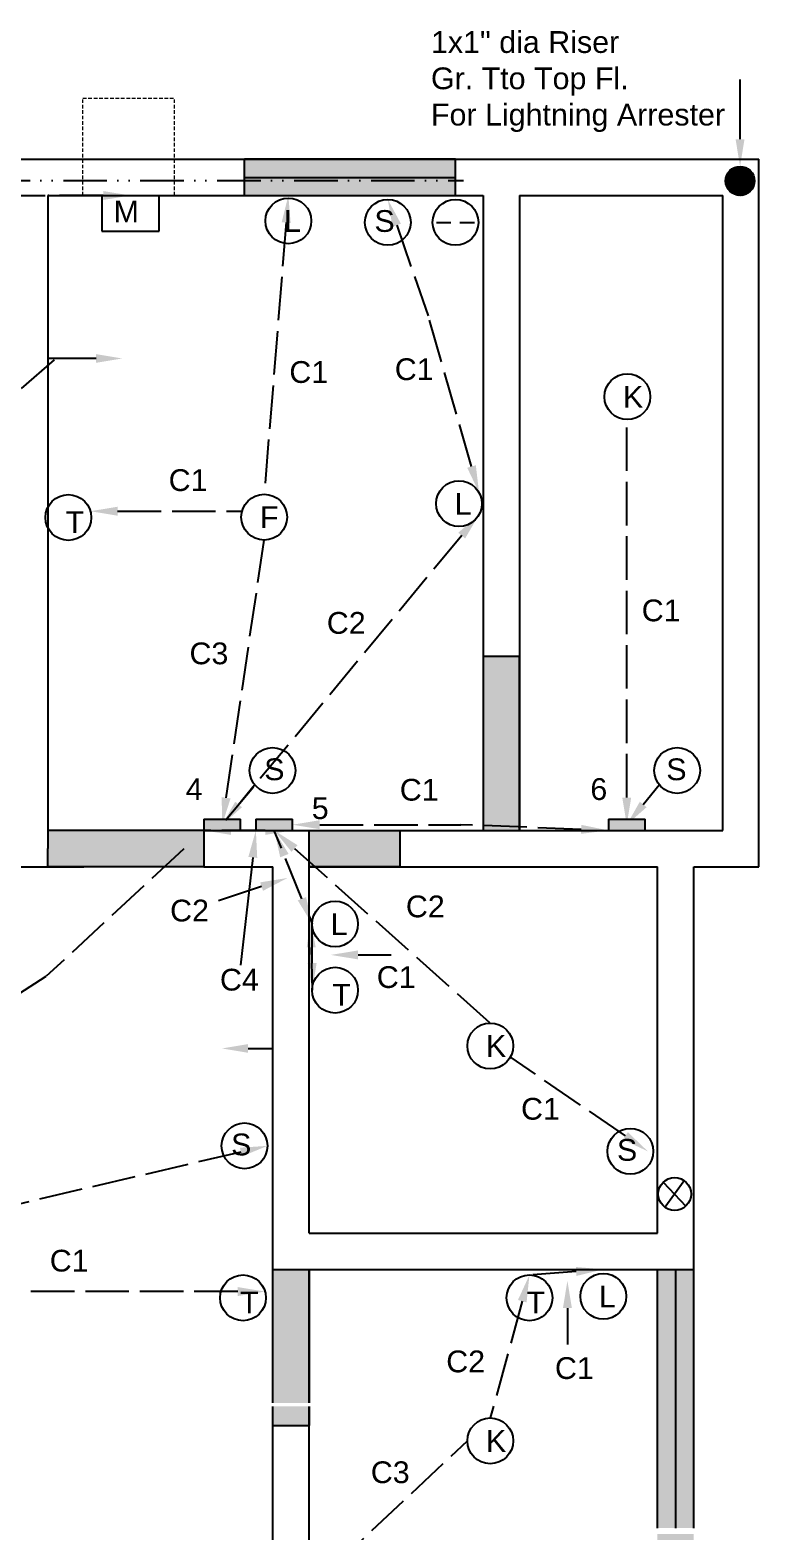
# Model space of a CAD drawing. Header units: inches. Extents: x 1145 to 1703, y 2157 to 3002.
# Drawn here: x 1502 to 1702.9, y 2588.6 to 3002.3 of the extents above; entities that cross this region are included whole.
import ezdxf
from ezdxf import colors
from ezdxf.entities.mleader import LeaderData, LeaderLine
from ezdxf.math import Vec2, Vec3

# ---------------------------------------------------------------- set-up
doc = ezdxf.new("R2010")
doc.units = ezdxf.units.IN
doc.header["$MEASUREMENT"] = 0
for name, pattern in [('ACAD_ISO02W100', [15, 12, -3]), ('ACAD_ISO10W100', [18, 12, -3, 0, -3]), ('ACAD_ISO12W100', [21, 12, -3, 0, -3, 0, -3]), ('DASHEDX2', [1.5, 1, -0.5])]:
    doc.linetypes.add(name, pattern=pattern)
doc.layers.add('Layer1', color=7, linetype='DASHEDX2', lineweight=5)
for name, color, linetype in [('pvc', 181, 'ACAD_ISO02W100'), ('tel', 53, 'ACAD_ISO10W100'), ('tv', 151, 'ACAD_ISO12W100')]:
    doc.layers.add(name, color=color, linetype=linetype)
doc.styles.get("Standard").update_dxf_attribs({"font": 'arial.ttf'})

msp = doc.modelspace()

# ---------------------------------------------------------------- hatches: boundary and pattern name
at = {"true_color": 0x7aafdf}
h = msp.add_hatch(color=143, dxfattribs=at)
h.dxf.hatch_style = 1
h.paths.add_polyline_path([(1318.93, 2961.66), (1287.2, 2961.66), (1287.2, 2956.66), (1318.93, 2956.66)])
h.paths.add_polyline_path([(1318.93, 2966.66), (1287.2, 2966.66), (1287.2, 2961.66), (1318.93, 2961.66)])
h.paths.add_polyline_path([(1451.81, 2966.66), (1386.49, 2966.66), (1386.49, 2961.66), (1451.81, 2961.66)])
h.paths.add_polyline_path([(1451.81, 2961.66), (1386.49, 2961.66), (1386.49, 2956.66), (1451.81, 2956.66)])
h.paths.add_polyline_path([(1619.29, 2966.66), (1561.09, 2966.66), (1561.09, 2961.66), (1619.29, 2961.66)])
h.paths.add_polyline_path([(1619.29, 2961.66), (1561.09, 2961.66), (1561.09, 2956.66), (1619.29, 2956.66)])
at = {"true_color": 0x727430}
h = msp.add_hatch(color=67, dxfattribs=at)
h.dxf.hatch_style = 1
h.paths.add_polyline_path([(1636.93, 2829.66), (1626.93, 2829.66), (1626.93, 2781.66), (1636.93, 2781.66)])
at = {"true_color": 0x939598}
h = msp.add_hatch(color=252, dxfattribs=at)
h.dxf.hatch_style = 1
h.paths.add_polyline_path([(1549.93, 2784.79), (1549.93, 2781.66), (1560.01, 2781.66), (1560.01, 2784.79)])
h = msp.add_hatch(color=252, dxfattribs=at)
h.dxf.hatch_style = 1
h.paths.add_polyline_path([(1564.27, 2784.79), (1564.27, 2781.66), (1574.36, 2781.66), (1574.36, 2784.79)])
h = msp.add_hatch(color=252, dxfattribs=at)
h.dxf.hatch_style = 1
h.paths.add_polyline_path([(1661.44, 2784.79), (1661.44, 2781.66), (1671.53, 2781.66), (1671.53, 2784.79)])
at = {"true_color": 0x727430}
h = msp.add_hatch(color=67, dxfattribs=at)
h.dxf.hatch_style = 1
h.paths.add_polyline_path([(1549.93, 2781.66), (1506.93, 2781.66), (1506.93, 2776.66), (1506.93, 2771.66), (1516.83, 2771.66), (1549.93, 2771.66)])
h = msp.add_hatch(color=67, dxfattribs=at)
h.dxf.hatch_style = 1
h.paths.add_polyline_path([(1603.93, 2781.66), (1578.93, 2781.66), (1578.93, 2771.66), (1603.93, 2771.66)])
h = msp.add_hatch(color=67, dxfattribs=at)
h.dxf.hatch_style = 1
h.paths.add_polyline_path([(1578.93, 2660.66), (1568.93, 2660.66), (1568.93, 2623.88), (1578.93, 2623.88)])
h.paths.add_polyline_path([(1578.93, 2622.88), (1568.93, 2622.88), (1568.93, 2617.66), (1578.93, 2617.66)])
at = {"true_color": 0x7aafdf}
h = msp.add_hatch(color=143, dxfattribs=at)
h.dxf.hatch_style = 1
h.paths.add_polyline_path([(1679.93, 2660.66), (1674.93, 2660.66), (1674.93, 2589.35), (1679.93, 2589.35)])
h.paths.add_polyline_path([(1684.93, 2660.66), (1679.93, 2660.66), (1679.93, 2589.35), (1684.93, 2589.35)])
h.paths.add_polyline_path([(1684.93, 2587.77), (1679.93, 2587.77), (1679.93, 2564.66), (1684.93, 2564.66)])
h.paths.add_polyline_path([(1679.93, 2587.77), (1674.93, 2587.77), (1674.93, 2564.66), (1679.93, 2564.66)])
at = {"layer": 'pvc', "true_color": 0x293189}
h = msp.add_hatch(dxfattribs=at)
h.set_pattern_fill('ANSI31', color=177)
h.set_pattern_definition([(45, (18.28215, 755.51494), (-0.0883883476, 0.0883883476), [])])
h.paths.add_polyline_path([(1701.71, 2960.68, 1), (1693.71, 2960.68, 1)])

# ---------------------------------------------------------------- linework, layer by layer
for p, q in [((1260.93, 2966.66), (1702.93, 2966.66)), ((1561.09, 2956.66), (1561.09, 2966.66)), ((1619.29, 2966.66), (1561.09, 2966.66)), ((1561.09, 2966.66), (1619.29, 2966.66)), ((1619.29, 2966.66), (1561.09, 2966.66)), ((1561.09, 2966.66), (1619.29, 2966.66)), ((1619.29, 2966.66), (1561.09, 2966.66)), ((1561.09, 2966.66), (1619.29, 2966.66)), ((1619.29, 2956.66), (1619.29, 2966.66)), ((1702.93, 2771.66), (1702.93, 2966.66)), ((1561.09, 2961.66), (1619.29, 2961.66)), ((1506.93, 2956.66), (1506.93, 2776.66)), ((1506.93, 2956.66), (1626.93, 2956.66)), ((1521.78, 2956.66), (1521.78, 2946.8)), ((1537.6, 2946.8), (1537.6, 2956.66)), ((1626.93, 2956.66), (1626.93, 2829.66)), ((1636.93, 2956.66), (1636.93, 2829.66)), ((1636.93, 2956.66), (1692.93, 2956.66)), ((1692.93, 2781.66), (1692.93, 2956.66)), ((1521.78, 2946.8), (1537.6, 2946.8)), ((1614.05, 2949.26), (1618.04, 2949.26)), ((1620.51, 2949.26), (1624.5, 2949.26)), ((1626.93, 2829.66), (1636.93, 2829.66)), ((1626.93, 2829.66), (1626.93, 2781.66)), ((1636.93, 2829.66), (1636.93, 2781.66)), ((1636.93, 2781.66), (1636.93, 2829.66)), ((1636.93, 2829.66), (1636.93, 2781.66)), ((1636.93, 2781.66), (1636.93, 2829.66)), ((1636.93, 2829.66), (1636.93, 2781.66)), ((1636.93, 2781.66), (1636.93, 2829.66)), ((1636.93, 2829.66), (1636.93, 2781.66)), ((1636.93, 2781.66), (1636.93, 2829.66)), ((1636.93, 2829.66), (1636.93, 2781.66)), ((1549.93, 2784.79), (1549.93, 2781.66)), ((1549.93, 2784.79), (1560.01, 2784.79)), ((1560.01, 2781.66), (1560.01, 2784.79)), ((1564.27, 2784.79), (1564.27, 2781.66)), ((1564.27, 2784.79), (1574.36, 2784.79)), ((1574.36, 2781.66), (1574.36, 2784.79)), ((1661.44, 2784.79), (1661.44, 2781.66)), ((1661.44, 2784.79), (1671.53, 2784.79)), ((1671.53, 2781.66), (1671.53, 2784.79)), ((1549.93, 2781.66), (1506.93, 2781.66)), ((1549.93, 2781.66), (1578.93, 2781.66)), ((1549.93, 2781.66), (1549.93, 2771.66)), ((1578.93, 2670.66), (1578.93, 2781.66)), ((1578.93, 2781.66), (1603.93, 2781.66)), ((1603.93, 2781.66), (1603.93, 2771.66)), ((1603.93, 2781.66), (1692.93, 2781.66)), ((1506.93, 2771.66), (1506.93, 2776.66)), ((1496.93, 2771.66), (1506.93, 2771.66)), ((1549.93, 2771.66), (1506.93, 2771.66)), ((1506.93, 2771.66), (1516.83, 2771.66)), ((1516.83, 2771.66), (1506.93, 2771.66)), ((1506.93, 2771.66), (1516.83, 2771.66)), ((1516.83, 2771.66), (1506.93, 2771.66)), ((1506.93, 2771.66), (1516.83, 2771.66)), ((1516.83, 2771.66), (1506.93, 2771.66)), ((1506.93, 2771.66), (1516.83, 2771.66)), ((1516.83, 2771.66), (1506.93, 2771.66)), ((1549.93, 2771.66), (1568.93, 2771.66)), ((1568.93, 2660.66), (1568.93, 2771.66)), ((1603.93, 2771.66), (1578.93, 2771.66)), ((1578.93, 2771.66), (1603.93, 2771.66)), ((1603.93, 2771.66), (1578.93, 2771.66)), ((1578.93, 2771.66), (1603.93, 2771.66)), ((1603.93, 2771.66), (1578.93, 2771.66)), ((1578.93, 2771.66), (1603.93, 2771.66)), ((1603.93, 2771.66), (1578.93, 2771.66)), ((1603.93, 2771.66), (1674.93, 2771.66)), ((1674.93, 2670.66), (1674.93, 2771.66)), ((1684.93, 2771.66), (1702.93, 2771.66)), ((1684.93, 2589.35), (1684.93, 2771.66)), ((1676.99, 2677.78), (1682.33, 2685.13)), ((1676.51, 2684.69), (1682.79, 2678.13)), ((1578.93, 2670.66), (1674.93, 2670.66)), ((1568.93, 2660.66), (1674.93, 2660.66)), ((1568.93, 2623.88), (1568.93, 2660.66)), ((1578.93, 2660.66), (1578.93, 2623.88)), ((1578.93, 2623.88), (1578.93, 2660.66)), ((1578.93, 2623.88), (1578.93, 2660.66)), ((1674.93, 2660.66), (1684.93, 2660.66)), ((1674.93, 2589.35), (1674.93, 2660.66)), ((1679.93, 2660.66), (1679.93, 2589.35)), ((1568.93, 2617.66), (1568.93, 2622.88)), ((1578.93, 2617.66), (1578.93, 2622.88)), ((1578.93, 2617.66), (1578.93, 2622.88)), ((1578.93, 2622.88), (1578.93, 2617.66)), ((1568.93, 2617.66), (1578.93, 2617.66)), ((1568.93, 2458.66), (1568.93, 2617.66)), ((1578.93, 2458.66), (1578.93, 2617.66))]:
    msp.add_line(p, q)
at = {"linetype": 'ByBlock', "lineweight": -2}
for p, q in [((1511.42, 2911.74), (1506.93, 2911.74)), ((1559.51, 2788.82), (1563.92, 2794.25)), ((1671.02, 2788.82), (1675.44, 2794.25))]:
    msp.add_line(p, q, dxfattribs=at)
for points in [[(1520.25, 2911.74), (1511.42, 2911.74)], [(1562.13, 2721.57), (1568.93, 2721.57)]]:
    msp.add_lwpolyline(points, dxfattribs=at)
at = {"linetype": 'ACAD_ISO02W100', "lineweight": -2}
msp.add_lwpolyline([(1578.93, 2757.99), (1579.78, 2755.87)], dxfattribs=at)
for centre, radius in [((1697.71, 2960.68), 4), ((1573.22, 2949.66), 6.31), ((1600.63, 2949.25), 6.31), ((1619.29, 2949.26), 6.31), ((1666.65, 2901.19), 6.31), ((1620.25, 2871.73), 6.31), ((1512.59, 2867.91), 6.31), ((1566.57, 2868), 6.31), ((1568.86, 2798.18), 6.31), ((1680.37, 2798.18), 6.31), ((1586.09, 2755.87), 6.31), ((1586.09, 2737.61), 6.31), ((1628.86, 2722.26), 6.31), ((1561.14, 2694.71), 6.31), ((1667.48, 2693.21), 6.31), ((1679.69, 2681.44), 4.54), ((1560.72, 2652.82), 6.31), ((1639.67, 2652.82), 6.31), ((1660.02, 2653.24), 6.31), ((1628.86, 2613.4), 6.31)]:
    msp.add_circle(centre, radius)
for points in [[(1520.25, 2912.94), (1527.45, 2911.74), (1520.25, 2910.54)], [(1560.44, 2788.06), (1554.97, 2783.23), (1558.58, 2789.57)], [(1671.95, 2788.06), (1666.48, 2783.23), (1670.09, 2789.57)], [(1570.98, 2774.24), (1569.32, 2781.66), (1573.29, 2775.18)], [(1562.13, 2720.37), (1554.93, 2721.57), (1562.13, 2722.77)]]:
    msp.add_solid(points)
at = {"layer": 'Layer1'}
for p, q in [((1516.59, 2956.66), (1516.59, 2983.51)), ((1516.59, 2983.51), (1541.87, 2983.51)), ((1541.87, 2956.66), (1541.87, 2983.51))]:
    msp.add_line(p, q, dxfattribs=at)
at = {"layer": 'tel'}
msp.add_line((1376.93, 2796.39), (1509.17, 2911.74), dxfattribs=at)
at = {"layer": 'tv'}
msp.add_line((1384.02, 2960.76), (1621.52, 2960.76), dxfattribs=at)

# ---------------------------------------------------------------- texts
at = {"char_height": 6, "attachment_point": 1}
for s, width, heights, insert in [('1x1" dia Riser \\PGr. Tto Top Fl.\\PFor Lightning Arrester', 86.0793, [38.29], (1612.52, 3001.96)), ('{\\C116;\\c3434259;M}', 8.5023, [0], (1525.05, 2955.25)), ('L', 8.5023, [0], (1572.01, 2952.63)), ('S', 8.5023, [0], (1596.93, 2952.63)), ('C1', 8.5023, [0], (1573.49, 2911.01)), ('C1', 8.5023, [0], (1602.55, 2911.78)), ('K', 8.5023, [0], (1665.44, 2904.17)), ('C1', 8.5023, [0], (1540.23, 2881.21)), ('L', 8.5023, [0], (1619.04, 2874.7)), ('T', 8.5023, [0], (1511.8, 2869.64)), ('F', 8.5023, [0], (1565.37, 2870.97)), ('C1', 8.5023, [0], (1670.61, 2845.3)), ('C2', 12.7079, [0], (1583.82, 2841.86)), ('C3', 8.5023, [0], (1545.97, 2833.46)), ('S', 8.5023, [0], (1566.57, 2801.5)), ('S', 8.5023, [0], (1677.38, 2801.5)), ('{\\C244;\\c1973145;4}', 8.5023, [0], (1544.94, 2796.05)), ('{\\C244;\\c1973145;C1}', 8.5023, [0], (1603.93, 2795.87)), ('{\\C244;\\c1973145;6}', 8.5023, [0], (1656.45, 2796.05)), ('{\\C244;\\c1973145;5}', 8.5023, [0], (1579.67, 2790.79)), ('C2', 12.7079, [0], (1605.61, 2763.71)), ('C2', 12.7079, [0], (1540.62, 2762.57)), ('L', 8.5023, [0], (1584.88, 2758.84)), ('{\\C244;\\c1973145;C4}', 8.5023, [0], (1554.36, 2743.52)), ('C1', 8.5023, [0], (1597.59, 2744.23)), ('T', 8.5023, [0], (1585.3, 2739.34)), ('K', 8.5023, [0], (1627.66, 2725.23)), ('C1', 8.5023, [0], (1637.35, 2707.93)), ('{\\C9;\\c11196847;S}', 8.5023, [0], (1557.44, 2698.1)), ('S', 8.5023, [0], (1663.78, 2696.6)), ('C1', 8.5023, [0], (1507.46, 2666.07)), ('L', 8.5023, [0], (1658.81, 2656.21)), ('T', 8.5023, [0], (1559.93, 2654.55)), ('T', 8.5023, [0], (1638.88, 2654.55)), ('C2', 12.7079, [0], (1616.73, 2638.3)), ('C1', 8.5023, [0], (1646.69, 2636.46)), ('K', 8.5023, [0], (1627.66, 2616.37)), ('C3', 8.5023, [0], (1595.94, 2607.75))]:
    msp.add_mtext_dynamic_manual_height_columns(s, width=width, gutter_width=1, heights=heights, dxfattribs=dict(at, insert=insert))

# ---------------------------------------------------------------- leaders
ml = msp.add_multileader_mtext('Standard')
ml.set_content('')
ml.set_leader_properties(linetype='ByLayer')
ml.build(insert=Vec2(0, 0))
ml.multileader.update_dxf_attribs({"has_dogleg": 0, "dogleg_length": 0.36, "arrow_head_size": 7.5, "scale": 30})
ctx = ml.context
ctx.base_point, ctx.scale, ctx.char_height, ctx.arrow_head_size, ctx.landing_gap_size, ctx.plane_origin = Vec3(1687.77, 2988.68), 30, 5.4, 7.5, 2.7, Vec3(1697.71, 2964.68)
notes = []
notes.append((ctx, [(0, (1, 1, 0), (1686.91, 2988.68), (1, 0), 10.8, [(0, [(1697.71, 2964.68)], 0, [])])]))
ctx.mtext, ml.multileader.dxf.content_type = None, 0
ml = msp.add_multileader_mtext('Standard')
ml.set_content('')
ml.set_leader_properties(color=92, linetype='ACAD_ISO02W100')
ml.build(insert=Vec2(0, 0))
ml.multileader.update_dxf_attribs({"has_dogleg": 0, "dogleg_length": 0.36, "arrow_head_size": 7.5, "scale": 30})
ctx = ml.context
ctx.base_point, ctx.scale, ctx.char_height, ctx.arrow_head_size, ctx.landing_gap_size, ctx.plane_origin = Vec3(1496.49, 2956.66), 30, 5.4, 7.5, 2.7, Vec3(1471.73, 2956.66)
notes.append((ctx, [(0, (1, 1, 0), (1496.13, 2956.66), (1, 0), 10.8, [(0, [(1471.73, 2956.66)], 0, [])])]))
ctx.mtext, ml.multileader.dxf.content_type = None, 0
ml = msp.add_multileader_mtext('Standard')
ml.set_content('')
ml.set_leader_properties(color=92, linetype='ACAD_ISO02W100')
ml.build(insert=Vec2(0, 0))
ml.multileader.update_dxf_attribs({"has_dogleg": 0, "dogleg_length": 0.36, "arrow_head_size": 7.5, "scale": 30})
ctx = ml.context
ctx.base_point, ctx.scale, ctx.char_height, ctx.arrow_head_size, ctx.landing_gap_size, ctx.plane_origin = Vec3(1520.27, 2956.66), 30, 5.4, 7.5, 2.7, Vec3(1529.69, 2956.66)
notes.append((ctx, [(0, (1, 1, 0), (1517.73, 2956.66), (-1, 0), 10.8, [(0, [(1529.69, 2956.66)], 0, [])])]))
ctx.mtext, ml.multileader.dxf.content_type = None, 0
ml = msp.add_multileader_mtext('Standard')
ml.set_content('')
ml.set_leader_properties(linetype='ACAD_ISO02W100')
ml.build(insert=Vec2(0, 0))
ml.multileader.update_dxf_attribs({"has_dogleg": 0, "dogleg_length": 0.36, "arrow_head_size": 7.5, "scale": 30})
ctx = ml.context
ctx.base_point, ctx.scale, ctx.char_height, ctx.arrow_head_size, ctx.landing_gap_size, ctx.plane_origin = Vec3(1577.73, 2872.28), 30, 5.4, 7.5, 2.7, Vec3(1573.22, 2956.66)
notes.append((ctx, [(0, (1, 1, 0), (1577.37, 2874.3), (-1, 0), 10.8, [(0, [(1573.22, 2956.66)], 0, [])])]))
ctx.mtext, ml.multileader.dxf.content_type = None, 0
ml = msp.add_multileader_mtext('Standard')
ml.set_content('')
ml.set_leader_properties(linetype='ACAD_ISO02W100')
ml.build(insert=Vec2(0, 0))
ml.multileader.update_dxf_attribs({"has_dogleg": 0, "dogleg_length": 0.36, "arrow_head_size": 7.5, "scale": 30})
ctx = ml.context
ctx.base_point, ctx.scale, ctx.char_height, ctx.arrow_head_size, ctx.landing_gap_size, ctx.plane_origin = Vec3(1600.13, 2923.53), 30, 5.4, 7.5, 2.7, Vec3(1600.63, 2955.56)
notes.append((ctx, [(0, (1, 1, 0), (1600.93, 2923.53), (1, 0), 10.8, [(0, [(1600.63, 2955.56)], 0, [])])]))
ctx.mtext, ml.multileader.dxf.content_type = None, 0
ml = msp.add_multileader_mtext('Standard')
ml.set_content('')
ml.set_leader_properties(linetype='ACAD_ISO02W100')
ml.build(insert=Vec2(0, 0))
ml.multileader.update_dxf_attribs({"has_dogleg": 0, "dogleg_length": 0.36, "arrow_head_size": 7.5, "scale": 30})
ctx = ml.context
ctx.base_point, ctx.scale, ctx.char_height, ctx.arrow_head_size, ctx.landing_gap_size, ctx.plane_origin = Vec3(1621.74, 2923.59), 30, 5.4, 7.5, 2.7, Vec3(1625.78, 2874.76)
notes.append((ctx, [(0, (1, 1, 0), (1622.53, 2923.53), (-1, 0), 10.8, [(0, [(1625.78, 2874.76)], 0, [])])]))
ctx.mtext, ml.multileader.dxf.content_type = None, 0
ml = msp.add_multileader_mtext('Standard')
ml.set_content('')
ml.set_leader_properties(linetype='ACAD_ISO02W100')
ml.build(insert=Vec2(0, 0))
ml.multileader.update_dxf_attribs({"has_dogleg": 0, "dogleg_length": 0.36, "arrow_head_size": 7.5, "scale": 30})
ctx = ml.context
ctx.base_point, ctx.scale, ctx.char_height, ctx.arrow_head_size, ctx.landing_gap_size, ctx.plane_origin = Vec3(1656.04, 2894.89), 30, 5.4, 7.5, 2.7, Vec3(1666.48, 2783.23)
notes.append((ctx, [(0, (1, 1, 0), (1655.68, 2894.89), (1, 0), 10.8, [(0, [(1666.48, 2783.23)], 0, [])])]))
ctx.mtext, ml.multileader.dxf.content_type = None, 0
ml = msp.add_multileader_mtext('Standard')
ml.set_content('')
ml.set_leader_properties(linetype='ACAD_ISO02W100')
ml.build(insert=Vec2(0, 0))
ml.multileader.update_dxf_attribs({"has_dogleg": 0, "dogleg_length": 0.36, "arrow_head_size": 7.5, "scale": 30})
ctx = ml.context
ctx.base_point, ctx.scale, ctx.char_height, ctx.arrow_head_size, ctx.landing_gap_size, ctx.plane_origin = Vec3(1550.05, 2869.64), 30, 5.4, 7.5, 2.7, Vec3(1518.66, 2869.64)
notes.append((ctx, [(0, (1, 1, 0), (1549.69, 2869.64), (1, 0), 10.8, [(0, [(1518.66, 2869.64)], 0, [])])]))
ctx.mtext, ml.multileader.dxf.content_type = None, 0
ml = msp.add_multileader_mtext('Standard')
ml.set_content('')
ml.set_leader_properties(linetype='ACAD_ISO02W100')
ml.build(insert=Vec2(0, 0))
ml.multileader.update_dxf_attribs({"has_dogleg": 0, "dogleg_length": 0.36, "arrow_head_size": 7.5, "scale": 30})
ctx = ml.context
ctx.base_point, ctx.scale, ctx.char_height, ctx.arrow_head_size, ctx.landing_gap_size, ctx.plane_origin = Vec3(1566.13, 2783.23), 30, 5.4, 7.5, 2.7, Vec3(1625.78, 2868.7)
notes.append((ctx, [(0, (1, 1, 0), (1565.77, 2783.23), (-1, 0), 10.8, [(0, [(1625.78, 2868.7)], 0, [])])]))
ctx.mtext, ml.multileader.dxf.content_type = None, 0
ml = msp.add_multileader_mtext('Standard')
ml.set_content('')
ml.set_leader_properties(linetype='ACAD_ISO02W100')
ml.build(insert=Vec2(0, 0))
ml.multileader.update_dxf_attribs({"has_dogleg": 0, "dogleg_length": 0.36, "arrow_head_size": 7.5, "scale": 30})
ctx = ml.context
ctx.base_point, ctx.scale, ctx.char_height, ctx.arrow_head_size, ctx.landing_gap_size, ctx.plane_origin = Vec3(1556.13, 2861.69), 30, 5.4, 7.5, 2.7, Vec3(1554.97, 2783.23)
notes.append((ctx, [(0, (1, 1, 0), (1555.77, 2861.69), (1, 0), 10.8, [(0, [(1554.97, 2783.23)], 0, [])])]))
ctx.mtext, ml.multileader.dxf.content_type = None, 0
ml = msp.add_multileader_mtext('Standard')
ml.set_content('')
ml.set_leader_properties(color=242, linetype='ACAD_ISO02W100')
ml.build(insert=Vec2(0, 0))
ml.multileader.update_dxf_attribs({"has_dogleg": 0, "dogleg_length": 0.36, "arrow_head_size": 7.5, "scale": 30})
ctx = ml.context
ctx.base_point, ctx.scale, ctx.char_height, ctx.arrow_head_size, ctx.landing_gap_size, ctx.plane_origin = Vec3(1610.36, 2783.23), 30, 5.4, 7.5, 2.7, Vec3(1574.36, 2783.23)
notes.append((ctx, [(0, (1, 1, 0), (1610, 2783.23), (1, 0), 10.8, [(0, [(1574.36, 2783.23)], 0, [])])]))
ctx.mtext, ml.multileader.dxf.content_type = None, 0
ml = msp.add_multileader_mtext('Standard')
ml.set_content('')
ml.set_leader_properties(color=242, linetype='ACAD_ISO02W100')
ml.build(insert=Vec2(0, 0))
ml.multileader.update_dxf_attribs({"has_dogleg": 0, "dogleg_length": 0.36, "arrow_head_size": 7.5, "scale": 30})
ctx = ml.context
ctx.base_point, ctx.scale, ctx.char_height, ctx.arrow_head_size, ctx.landing_gap_size, ctx.plane_origin = Vec3(1517.82, 2741), 30, 5.4, 7.5, 2.7, Vec3(1549.93, 2781.66)
notes.append((ctx, [(0, (1, 1, 0), (1517.25, 2741.44), (-1, 0), 10.8, [(0, [(1549.93, 2781.66)], 0, [])])]))
ctx.mtext, ml.multileader.dxf.content_type = None, 0
ml = msp.add_multileader_mtext('Standard')
ml.set_content('')
ml.set_leader_properties(color=242, linetype='ACAD_ISO02W100')
ml.build(insert=Vec2(0, 0))
ml.multileader.update_dxf_attribs({"has_dogleg": 0, "dogleg_length": 0.36, "arrow_head_size": 7.5, "scale": 30})
ctx = ml.context
ctx.base_point, ctx.scale, ctx.char_height, ctx.arrow_head_size, ctx.landing_gap_size, ctx.plane_origin = Vec3(1563.92, 2781.66), 30, 5.4, 7.5, 2.7, Vec3(1549.93, 2781.66)
notes.append((ctx, [(0, (1, 1, 0), (1563.56, 2781.66), (1, 0), 10.8, [(0, [(1549.93, 2781.66)], 0, [])])]))
ctx.mtext, ml.multileader.dxf.content_type = None, 0
ml = msp.add_multileader_mtext('Standard')
ml.set_content('')
ml.set_leader_properties(color=242, linetype='ACAD_ISO02W100')
ml.build(insert=Vec2(0, 0))
ml.multileader.update_dxf_attribs({"has_dogleg": 0, "dogleg_length": 0.36, "arrow_head_size": 7.5, "scale": 30})
ctx = ml.context
ctx.base_point, ctx.scale, ctx.char_height, ctx.arrow_head_size, ctx.landing_gap_size, ctx.plane_origin = Vec3(1562.55, 2781.66), 30, 5.4, 7.5, 2.7, Vec3(1574.36, 2781.66)
notes.append((ctx, [(0, (1, 1, 0), (1560.73, 2781.66), (-1, 0), 10.8, [(0, [(1574.36, 2781.66)], 0, [])])]))
ctx.mtext, ml.multileader.dxf.content_type = None, 0
ml = msp.add_multileader_mtext('Standard')
ml.set_content('')
ml.set_leader_properties(color=242, linetype='ByLayer')
ml.build(insert=Vec2(0, 0))
ml.multileader.update_dxf_attribs({"has_dogleg": 0, "dogleg_length": 0.36, "arrow_head_size": 7.5, "scale": 30})
ctx = ml.context
ctx.base_point, ctx.scale, ctx.char_height, ctx.arrow_head_size, ctx.landing_gap_size, ctx.plane_origin = Vec3(1575.43, 2744.53), 30, 5.4, 7.5, 2.7, Vec3(1564.27, 2781.66)
notes.append((ctx, [(0, (1, 1, 0), (1570.81, 2744.53), (-1, 0), 10.8, [(0, [(1564.27, 2781.66)], 0, [])])]))
ctx.mtext, ml.multileader.dxf.content_type = None, 0
ml = msp.add_multileader_mtext('Standard')
ml.set_content('')
ml.set_leader_properties(linetype='ACAD_ISO02W100')
ml.build(insert=Vec2(0, 0))
ml.multileader.update_dxf_attribs({"has_dogleg": 0, "dogleg_length": 0.36, "arrow_head_size": 7.5, "scale": 30})
ctx = ml.context
ctx.base_point, ctx.scale, ctx.char_height, ctx.arrow_head_size, ctx.landing_gap_size, ctx.plane_origin = Vec3(1618.42, 2730.18), 30, 5.4, 7.5, 2.7, Vec3(1569.32, 2781.66)
notes.append((ctx, [(0, (1, 1, 0), (1618.06, 2728.57), (1, 0), 10.8, [(0, [(1569.32, 2781.66)], 0, [])])]))
ctx.mtext, ml.multileader.dxf.content_type = None, 0
ml = msp.add_multileader_mtext('Standard')
ml.set_content('')
ml.set_leader_properties(linetype='ACAD_ISO02W100')
ml.build(insert=Vec2(0, 0))
ml.multileader.update_dxf_attribs({"has_dogleg": 0, "dogleg_length": 0.36, "arrow_head_size": 7.5, "scale": 30})
ctx = ml.context
ctx.base_point, ctx.scale, ctx.char_height, ctx.arrow_head_size, ctx.landing_gap_size, ctx.plane_origin = Vec3(1581.03, 2781.66), 30, 5.4, 7.5, 2.7, Vec3(1579.78, 2755.87)
notes.append((ctx, [(0, (1, 1, 0), (1580.12, 2781.66), (-1, 0), 10.8, [(0, [(1579.78, 2755.87)], 0, [])])]))
ctx.mtext, ml.multileader.dxf.content_type = None, 0
ml = msp.add_multileader_mtext('Standard')
ml.set_content('')
ml.set_leader_properties(color=242, linetype='ACAD_ISO02W100')
ml.build(insert=Vec2(0, 0))
ml.multileader.update_dxf_attribs({"has_dogleg": 0, "dogleg_length": 0.36, "arrow_head_size": 7.5, "scale": 30})
ctx = ml.context
ctx.base_point, ctx.scale, ctx.char_height, ctx.arrow_head_size, ctx.landing_gap_size, ctx.plane_origin = Vec3(1631.96, 2783.23), 30, 5.4, 7.5, 2.7, Vec3(1661.44, 2781.66)
notes.append((ctx, [(0, (1, 1, 0), (1631.6, 2783.23), (-1, 0), 10.8, [(0, [(1661.44, 2781.66)], 0, [])])]))
ctx.mtext, ml.multileader.dxf.content_type = None, 0
ml = msp.add_multileader_mtext('Standard')
ml.set_content('')
ml.set_leader_properties(linetype='ByLayer')
ml.build(insert=Vec2(0, 0))
ml.multileader.update_dxf_attribs({"has_dogleg": 0, "dogleg_length": 0.36, "arrow_head_size": 7.5, "scale": 30})
ctx = ml.context
ctx.base_point, ctx.scale, ctx.char_height, ctx.arrow_head_size, ctx.landing_gap_size, ctx.plane_origin = Vec3(1565.11, 2762.24), 30, 5.4, 7.5, 2.7, Vec3(1572.97, 2768.54)
notes.append((ctx, [(0, (1, 1, 0), (1564.75, 2762.24), (-1, 0), 10.8, [(0, [(1572.97, 2768.54)], 0, [])])]))
ctx.mtext, ml.multileader.dxf.content_type = None, 0
ml = msp.add_multileader_mtext('Standard')
ml.set_content('')
ml.set_leader_properties(linetype='ACAD_ISO02W100')
ml.build(insert=Vec2(0, 0))
ml.multileader.update_dxf_attribs({"has_dogleg": 0, "dogleg_length": 0.36, "arrow_head_size": 7.5, "scale": 30})
ctx = ml.context
ctx.base_point, ctx.scale, ctx.char_height, ctx.arrow_head_size, ctx.landing_gap_size, ctx.plane_origin = Vec3(1569.34, 2737.61), 30, 5.4, 7.5, 2.7, Vec3(1579.35, 2756.93)
notes.append((ctx, [(0, (1, 1, 0), (1568.98, 2737.61), (1, 0), 10.8, [(0, [(1579.35, 2756.93)], 0, [])])]))
ctx.mtext, ml.multileader.dxf.content_type = None, 0
ml = msp.add_multileader_mtext('Standard')
ml.set_content('')
ml.set_leader_properties(linetype='ACAD_ISO02W100')
ml.build(insert=Vec2(0, 0))
ml.multileader.update_dxf_attribs({"has_dogleg": 0, "dogleg_length": 0.36, "arrow_head_size": 7.5, "scale": 30})
ctx = ml.context
ctx.base_point, ctx.scale, ctx.char_height, ctx.arrow_head_size, ctx.landing_gap_size, ctx.plane_origin = Vec3(1590.94, 2755.87), 30, 5.4, 7.5, 2.7, Vec3(1579.78, 2737.61)
notes.append((ctx, [(0, (1, 1, 0), (1590.58, 2755.87), (-1, 0), 10.8, [(0, [(1579.78, 2737.61)], 0, [])])]))
ctx.mtext, ml.multileader.dxf.content_type = None, 0
ml = msp.add_multileader_mtext('Standard')
ml.set_content('')
ml.set_leader_properties(linetype='ByLayer')
ml.build(insert=Vec2(0, 0))
ml.multileader.update_dxf_attribs({"has_dogleg": 0, "dogleg_length": 0.36, "arrow_head_size": 7.5, "scale": 30})
ctx = ml.context
ctx.base_point, ctx.scale, ctx.char_height, ctx.arrow_head_size, ctx.landing_gap_size, ctx.plane_origin = Vec3(1591.11, 2747.34), 30, 5.4, 7.5, 2.7, Vec3(1584.92, 2747.34)
notes.append((ctx, [(0, (1, 1, 0), (1590.75, 2747.34), (1, 0), 10.8, [(0, [(1584.92, 2747.34)], 0, [])])]))
ctx.mtext, ml.multileader.dxf.content_type = None, 0
ml = msp.add_multileader_mtext('Standard')
ml.set_content('')
ml.set_leader_properties(color=242, linetype='ACAD_ISO02W100')
ml.build(insert=Vec2(0, 0))
ml.multileader.update_dxf_attribs({"has_dogleg": 0, "dogleg_length": 0.36, "arrow_head_size": 7.5, "scale": 30})
ctx = ml.context
ctx.base_point, ctx.scale, ctx.char_height, ctx.arrow_head_size, ctx.landing_gap_size, ctx.plane_origin = Vec3(1496.01, 2741.44), 30, 5.4, 7.5, 2.7, Vec3(1328.63, 2626.97)
notes.append((ctx, [(0, (1, 1, 0), (1495.65, 2741.44), (1, 0), 10.8, [(0, [(1328.63, 2626.97)], 0, [])])]))
ctx.mtext, ml.multileader.dxf.content_type = None, 0
ml = msp.add_multileader_mtext('Standard')
ml.set_content('')
ml.set_leader_properties(linetype='ACAD_ISO02W100')
ml.build(insert=Vec2(0, 0))
ml.multileader.update_dxf_attribs({"has_dogleg": 0, "dogleg_length": 0.36, "arrow_head_size": 7.5, "scale": 30})
ctx = ml.context
ctx.base_point, ctx.scale, ctx.char_height, ctx.arrow_head_size, ctx.landing_gap_size, ctx.plane_origin = Vec3(1645.55, 2717.97), 30, 5.4, 7.5, 2.7, Vec3(1672.28, 2693.21)
notes.append((ctx, [(0, (1, 1, 0), (1645.19, 2719.23), (-1, 0), 10.8, [(0, [(1672.28, 2693.21)], 0, [])])]))
ctx.mtext, ml.multileader.dxf.content_type = None, 0
ml = msp.add_multileader_mtext('Standard')
ml.set_content('')
ml.set_leader_properties(color=92, linetype='ACAD_ISO02W100')
ml.build(insert=Vec2(0, 0))
ml.multileader.update_dxf_attribs({"has_dogleg": 0, "dogleg_length": 0.36, "arrow_head_size": 7.5, "scale": 30})
ctx = ml.context
ctx.base_point, ctx.scale, ctx.char_height, ctx.arrow_head_size, ctx.landing_gap_size, ctx.plane_origin = Vec3(1491.8, 2674.65), 30, 5.4, 7.5, 2.7, Vec3(1567.45, 2694.71)
notes.append((ctx, [(0, (1, 1, 0), (1492.58, 2674.65), (-1, 0), 10.8, [(0, [(1567.45, 2694.71)], 0, [])])]))
ctx.mtext, ml.multileader.dxf.content_type = None, 0
ml = msp.add_multileader_mtext('Standard')
ml.set_content('')
ml.set_leader_properties(linetype='ACAD_ISO02W100')
ml.build(insert=Vec2(0, 0))
ml.multileader.update_dxf_attribs({"has_dogleg": 0, "dogleg_length": 0.36, "arrow_head_size": 7.5, "scale": 30})
ctx = ml.context
ctx.base_point, ctx.scale, ctx.char_height, ctx.arrow_head_size, ctx.landing_gap_size, ctx.plane_origin = Vec3(1648.65, 2659.13), 30, 5.4, 7.5, 2.7, Vec3(1660.02, 2660.66)
notes.append((ctx, [(0, (1, 1, 0), (1650.47, 2659.13), (-1, 0), 10.8, [(0, [(1660.02, 2660.66)], 0, [])])]))
ctx.mtext, ml.multileader.dxf.content_type = None, 0
ml = msp.add_multileader_mtext('Standard')
ml.set_content('')
ml.set_leader_properties(linetype='ACAD_ISO02W100')
ml.build(insert=Vec2(0, 0))
ml.multileader.update_dxf_attribs({"has_dogleg": 0, "dogleg_length": 0.36, "arrow_head_size": 7.5, "scale": 30})
ctx = ml.context
ctx.base_point, ctx.scale, ctx.char_height, ctx.arrow_head_size, ctx.landing_gap_size, ctx.plane_origin = Vec3(1638.9, 2619.71), 30, 5.4, 7.5, 2.7, Vec3(1639.67, 2659.13)
notes.append((ctx, [(0, (1, 1, 0), (1639.66, 2619.71), (-1, 0), 10.8, [(0, [(1639.67, 2659.13)], 0, [])])]))
ctx.mtext, ml.multileader.dxf.content_type = None, 0
ml = msp.add_multileader_mtext('Standard')
ml.set_content('')
ml.set_leader_properties(linetype='ByLayer')
ml.build(insert=Vec2(0, 0))
ml.multileader.update_dxf_attribs({"has_dogleg": 0, "dogleg_length": 0.36, "arrow_head_size": 7.5, "scale": 30})
ctx = ml.context
ctx.base_point, ctx.scale, ctx.char_height, ctx.arrow_head_size, ctx.landing_gap_size, ctx.plane_origin = Vec3(1639.69, 2639.93), 30, 5.4, 7.5, 2.7, Vec3(1650.13, 2657.51)
notes.append((ctx, [(0, (1, 1, 0), (1639.33, 2639.93), (1, 0), 10.8, [(0, [(1650.13, 2657.51)], 0, [])])]))
ctx.mtext, ml.multileader.dxf.content_type = None, 0
ml = msp.add_multileader_mtext('Standard')
ml.set_content('')
ml.set_leader_properties(linetype='ACAD_ISO02W100')
ml.build(insert=Vec2(0, 0))
ml.multileader.update_dxf_attribs({"has_dogleg": 0, "dogleg_length": 0.36, "arrow_head_size": 7.5, "scale": 30})
ctx = ml.context
ctx.base_point, ctx.scale, ctx.char_height, ctx.arrow_head_size, ctx.landing_gap_size, ctx.plane_origin = Vec3(1492.59, 2654.55), 30, 5.4, 7.5, 2.7, Vec3(1566.79, 2654.55)
notes.append((ctx, [(0, (1, 1, 0), (1492.23, 2654.55), (-1, 0), 10.8, [(0, [(1566.79, 2654.55)], 0, [])])]))
ctx.mtext, ml.multileader.dxf.content_type = None, 0
ml = msp.add_multileader_mtext('Standard')
ml.set_content('')
ml.set_leader_properties(color=242, linetype='ACAD_ISO02W100')
ml.build(insert=Vec2(0, 0))
ml.multileader.update_dxf_attribs({"has_dogleg": 0, "dogleg_length": 0.36, "arrow_head_size": 7.5, "scale": 30})
ctx = ml.context
ctx.base_point, ctx.scale, ctx.char_height, ctx.arrow_head_size, ctx.landing_gap_size, ctx.plane_origin = Vec3(1497.09, 2557.16), 30, 5.4, 7.5, 2.7, Vec3(1328.63, 2622.67)
notes.append((ctx, [(0, (1, 1, 0), (1498.73, 2557.16), (1, 0), 10.8, [(0, [(1328.63, 2622.67)], 0, [])])]))
ctx.mtext, ml.multileader.dxf.content_type = None, 0
ml = msp.add_multileader_mtext('Standard')
ml.set_content('')
ml.set_leader_properties(linetype='ACAD_ISO02W100')
ml.build(insert=Vec2(0, 0))
ml.multileader.update_dxf_attribs({"has_dogleg": 0, "dogleg_length": 0.36, "arrow_head_size": 7.5, "scale": 30})
ctx = ml.context
ctx.base_point, ctx.scale, ctx.char_height, ctx.arrow_head_size, ctx.landing_gap_size, ctx.plane_origin = Vec3(1612.11, 2613.4), 30, 5.4, 7.5, 2.7, Vec3(1568.93, 2562.95)
notes.append((ctx, [(0, (1, 1, 0), (1611.75, 2613.4), (1, 0), 10.8, [(0, [(1568.93, 2562.95)], 0, [])])]))
ctx.mtext, ml.multileader.dxf.content_type = None, 0
for ctx, leaders in notes:
    for number, flags, end, landing, length, lines in leaders:
        leader = LeaderData()
        leader.index, (leader.has_last_leader_line, leader.has_dogleg_vector, leader.attachment_direction) = number, flags
        leader.last_leader_point, leader.dogleg_vector, leader.dogleg_length = Vec3(end), Vec3(landing), length
        for number, points, colour, breaks in lines:
            line = LeaderLine()
            line.index, line.vertices, line.color, line.breaks = number, Vec3.list(points), colors.encode_raw_color(colour), breaks
            leader.lines.append(line)
        ctx.leaders.append(leader)

doc.saveas('drawing.dxf')
